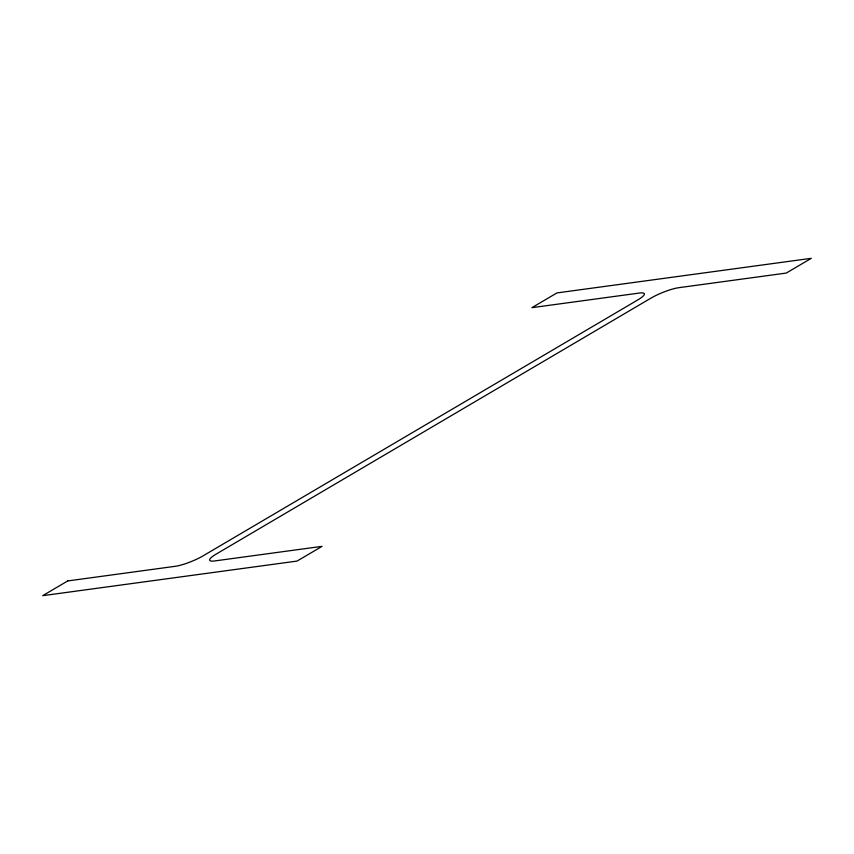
<?xml version="1.0" encoding="UTF-8"?>
<svg xmlns="http://www.w3.org/2000/svg" width="854" height="854" viewBox="0 0 854 854"><rect width="100%" height="100%" fill="white"/><g stroke="black" fill="none" stroke-linecap="round" stroke-linejoin="round"><path stroke-width="1.28" d="M67.754 580.933L42.7 595.676L297.043 561.078L322.097 546.336L214.621 560.95A21.233 4.121 -22.1 0 1 216.222 554.065L650.908 298.153A21.233 4.121 -22.1 0 1 678.781 287.691L786.246 273.066L811.3 258.324L556.957 292.922L531.903 307.664L639.379 293.05A21.233 4.121 -22.1 0 1 637.778 299.935L203.092 555.847A21.233 4.121 -22.1 0 1 175.219 566.309L67.754 580.933"/></g></svg>
